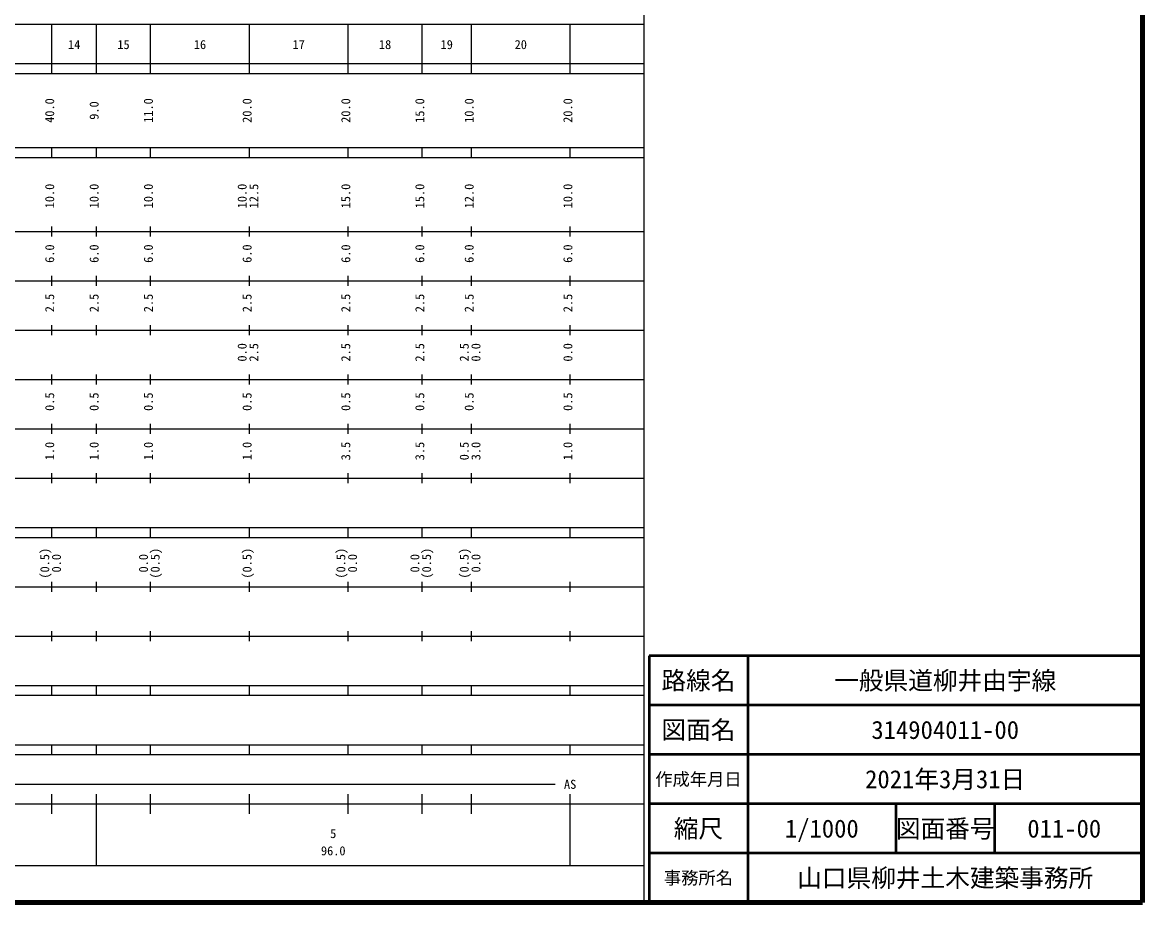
# Model space of a CAD drawing. Units: millimetres on the paper, enlarged 1000 times. Extents: x 40000 to 680000, y 20000 to 380000.
# Drawn here: x 453014 to 680000, y 20000 to 198357 of the extents above; entities that cross this region are included whole.
import ezdxf
from ezdxf.enums import TextEntityAlignment as Align

# ---------------------------------------------------------------- set-up
doc = ezdxf.new("R2010")
doc.units = ezdxf.units.MM
doc.header["$LTSCALE"] = 1000
for name, color, linetype, lineweight in [('M-STR-HTXT', 7, 'Continuous', 13), ('M-TTL', 2, 'Continuous', 140), ('M-TTL-BAND', 7, 'Continuous', 25), ('M-TTL-FRAM', 2, 'Continuous', 50), ('M-TTL-LINE', 7, 'Continuous', 50)]:
    doc.layers.add(name, color=color, linetype=linetype, lineweight=lineweight)
doc.layers.add('M-TTL-TXT', color=7, linetype='Continuous')
doc.styles.add('ＭＳ ゴシック', font='')
doc.styles.get('ＭＳ ゴシック').set_extended_font_data('MS Gothic')

msp = doc.modelspace()

# ---------------------------------------------------------------- linework, layer by layer
at = {"layer": 'M-TTL'}
for p, q in [((680000, 20000), (680000, 380000)), ((40000, 20000), (680000, 20000))]:
    msp.add_line(p, q, dxfattribs=at)
at = {"layer": 'M-TTL-BAND'}
for p, q in [((579000, 20000), (579000, 370000)), ((68000, 198000), (579000, 198000)), ((459000, 188000), (459000, 198000)), ((468000, 188000), (468000, 198000)), ((479000, 188000), (479000, 198000)), ((499000, 188000), (499000, 198000)), ((519000, 188000), (519000, 198000)), ((534000, 188000), (534000, 198000)), ((544000, 188000), (544000, 198000)), ((564000, 188000), (564000, 198000)), ((40000, 190000), (579000, 190000)), ((40000, 188000), (579000, 188000)), ((40000, 173000), (579000, 173000)), ((459000, 171000), (459000, 173000)), ((468000, 171000), (468000, 173000)), ((479000, 171000), (479000, 173000)), ((499000, 171000), (499000, 173000)), ((519000, 171000), (519000, 173000)), ((534000, 171000), (534000, 173000)), ((544000, 171000), (544000, 173000)), ((564000, 171000), (564000, 173000)), ((40000, 171000), (579000, 171000)), ((459000, 155000), (459000, 157000)), ((468000, 155000), (468000, 157000)), ((479000, 155000), (479000, 157000)), ((499000, 155000), (499000, 157000)), ((519000, 155000), (519000, 157000)), ((534000, 155000), (534000, 157000)), ((544000, 155000), (544000, 157000)), ((564000, 155000), (564000, 157000)), ((40000, 156000), (579000, 156000)), ((46000, 146000), (579000, 146000)), ((459000, 145000), (459000, 147000)), ((468000, 145000), (468000, 147000)), ((479000, 145000), (479000, 147000)), ((499000, 145000), (499000, 147000)), ((519000, 145000), (519000, 147000)), ((534000, 145000), (534000, 147000)), ((544000, 145000), (544000, 147000)), ((564000, 145000), (564000, 147000)), ((459000, 135000), (459000, 137000)), ((468000, 135000), (468000, 137000)), ((479000, 135000), (479000, 137000)), ((499000, 135000), (499000, 137000)), ((519000, 135000), (519000, 137000)), ((534000, 135000), (534000, 137000)), ((544000, 135000), (544000, 137000)), ((564000, 135000), (564000, 137000)), ((52000, 136000), (579000, 136000)), ((46000, 126000), (579000, 126000)), ((459000, 125000), (459000, 127000)), ((468000, 125000), (468000, 127000)), ((479000, 125000), (479000, 127000)), ((499000, 125000), (499000, 127000)), ((519000, 125000), (519000, 127000)), ((534000, 125000), (534000, 127000)), ((544000, 125000), (544000, 127000)), ((564000, 125000), (564000, 127000)), ((52000, 116000), (579000, 116000)), ((459000, 115000), (459000, 117000)), ((468000, 115000), (468000, 117000)), ((479000, 115000), (479000, 117000)), ((499000, 115000), (499000, 117000)), ((519000, 115000), (519000, 117000)), ((534000, 115000), (534000, 117000)), ((544000, 115000), (544000, 117000)), ((564000, 115000), (564000, 117000)), ((459000, 105000), (459000, 107000)), ((468000, 105000), (468000, 107000)), ((479000, 105000), (479000, 107000)), ((499000, 105000), (499000, 107000)), ((519000, 105000), (519000, 107000)), ((534000, 105000), (534000, 107000)), ((544000, 105000), (544000, 107000)), ((564000, 105000), (564000, 107000)), ((46000, 106000), (579000, 106000)), ((40000, 96000), (579000, 96000)), ((459000, 94000), (459000, 96000)), ((468000, 94000), (468000, 96000)), ((479000, 94000), (479000, 96000)), ((499000, 94000), (499000, 96000)), ((519000, 94000), (519000, 96000)), ((534000, 94000), (534000, 96000)), ((544000, 94000), (544000, 96000)), ((564000, 94000), (564000, 96000)), ((40000, 94000), (579000, 94000)), ((49000, 84000), (579000, 84000)), ((459000, 83000), (459000, 85000)), ((468000, 83000), (468000, 85000)), ((479000, 83000), (479000, 85000)), ((499000, 83000), (499000, 85000)), ((519000, 83000), (519000, 85000)), ((534000, 83000), (534000, 85000)), ((544000, 83000), (544000, 85000)), ((564000, 83000), (564000, 85000)), ((459000, 73000), (459000, 75000)), ((468000, 73000), (468000, 75000)), ((479000, 73000), (479000, 75000)), ((499000, 73000), (499000, 75000)), ((519000, 73000), (519000, 75000)), ((534000, 73000), (534000, 75000)), ((544000, 73000), (544000, 75000)), ((564000, 73000), (564000, 75000)), ((40000, 74000), (579000, 74000)), ((40000, 64000), (579000, 64000)), ((459000, 62000), (459000, 64000)), ((468000, 62000), (468000, 64000)), ((479000, 62000), (479000, 64000)), ((499000, 62000), (499000, 64000)), ((519000, 62000), (519000, 64000)), ((534000, 62000), (534000, 64000)), ((544000, 62000), (544000, 64000)), ((564000, 62000), (564000, 64000)), ((40000, 62000), (579000, 62000)), ((40000, 52000), (579000, 52000)), ((40000, 50000), (579000, 50000)), ((459000, 50000), (459000, 52000)), ((468000, 50000), (468000, 52000)), ((479000, 50000), (479000, 52000)), ((499000, 50000), (499000, 52000)), ((519000, 50000), (519000, 52000)), ((534000, 50000), (534000, 52000)), ((544000, 50000), (544000, 52000)), ((564000, 50000), (564000, 52000)), ((71000, 44000), (561000, 44000)), ((459000, 38000), (459000, 42000)), ((468000, 27500), (468000, 42000)), ((479000, 38000), (479000, 42000)), ((499000, 38000), (499000, 42000)), ((519000, 38000), (519000, 42000)), ((534000, 38000), (534000, 42000)), ((544000, 38000), (544000, 42000)), ((564000, 27500), (564000, 42000)), ((40000, 40000), (579000, 40000)), ((68000, 27500), (579000, 27500))]:
    msp.add_line(p, q, dxfattribs=at)
at = {"layer": 'M-TTL-FRAM'}
for p, q in [((680000, 70000), (580000, 70000)), ((580000, 70000), (580000, 20000))]:
    msp.add_line(p, q, dxfattribs=at)
at = {"layer": 'M-TTL-LINE'}
for p, q in [((600000, 70000), (600000, 20000)), ((680000, 60000), (580000, 60000)), ((680000, 50000), (580000, 50000)), ((680000, 40000), (580000, 40000)), ((630000, 40000), (630000, 30000)), ((650000, 40000), (650000, 30000)), ((680000, 30000), (580000, 30000))]:
    msp.add_line(p, q, dxfattribs=at)

# ---------------------------------------------------------------- texts
at = {"layer": 'M-STR-HTXT', "style": 'ＭＳ ゴシック'}
for s, p in [('一般県道柳井由宇線', (640000, 65000)), ('314904011-00', (640000, 55000)), ('2021年3月31日', (640000, 45000)), ('1/1000', (615000, 35000)), ('011-00', (664125, 35000)), ('山口県柳井土木建築事務所', (640000, 25000))]:
    msp.add_text(s, height=3666, dxfattribs=at).set_placement(p, align=Align.MIDDLE_CENTER)
at = {"layer": 'M-TTL-BAND', "style": 'ＭＳ ゴシック'}
for s, p in [('14', (463500, 192405)), ('15', (473500, 192405)), ('16', (489000, 192405)), ('17', (509000, 192405)), ('18', (526500, 192405)), ('19', (539000, 192405)), ('20', (554000, 192405)), ('AS', (564000, 42500)), ('5', (516000, 32523)), ('96.0', (516000, 29033))]:
    msp.add_text(s, height=1833, dxfattribs=at).set_placement(p, align=Align.BOTTOM_CENTER)
for s, p in [('40.0', (460000, 180500)), ('9.0', (469000, 180500)), ('11.0', (480000, 180500)), ('20.0', (500000, 180500)), ('20.0', (520000, 180500)), ('15.0', (535000, 180500)), ('10.0', (545000, 180500)), ('20.0', (565000, 180500)), ('10.0', (460000, 163174)), ('10.0', (469000, 163174)), ('10.0', (480000, 163174)), ('10.0', (499000, 163174)), ('12.5', (501370, 163174)), ('15.0', (520000, 163174)), ('15.0', (535000, 163174)), ('12.0', (545000, 163174)), ('10.0', (565000, 163174)), ('6.0', (460000, 151500)), ('6.0', (469000, 151500)), ('6.0', (480000, 151500)), ('6.0', (500000, 151500)), ('6.0', (520000, 151500)), ('6.0', (535000, 151500)), ('6.0', (545000, 151500)), ('6.0', (565000, 151500)), ('2.5', (460000, 141500)), ('2.5', (469000, 141500)), ('2.5', (480000, 141500)), ('2.5', (500000, 141500)), ('2.5', (520000, 141500)), ('2.5', (535000, 141500)), ('2.5', (545000, 141500)), ('2.5', (565000, 141500)), ('0.0', (499000, 131500)), ('2.5', (501370, 131500)), ('2.5', (520000, 131500)), ('2.5', (535000, 131500)), ('2.5', (544000, 131500)), ('0.0', (546370, 131500)), ('0.0', (565000, 131500)), ('0.5', (460000, 121500)), ('0.5', (469000, 121500)), ('0.5', (480000, 121500)), ('0.5', (500000, 121500)), ('0.5', (520000, 121500)), ('0.5', (535000, 121500)), ('0.5', (545000, 121500)), ('0.5', (565000, 121500)), ('1.0', (460000, 111500)), ('1.0', (469000, 111500)), ('1.0', (480000, 111500)), ('1.0', (500000, 111500)), ('3.5', (520000, 111500)), ('3.5', (535000, 111500)), ('0.5', (544000, 111500)), ('3.0', (546370, 111500)), ('1.0', (565000, 111500)), ('(0.5)', (459000, 88764)), ('(0.5)', (481370, 88764)), ('(0.5)', (500000, 88764)), ('(0.5)', (519000, 88764)), ('(0.5)', (536370, 88764)), ('(0.5)', (544000, 88764)), ('0.0', (461370, 88764)), ('0.0', (479000, 88764)), ('0.0', (521370, 88764)), ('0.0', (534000, 88764)), ('0.0', (546370, 88764))]:
    msp.add_text(s, height=1833, rotation=90, dxfattribs=at).set_placement(p, align=Align.BOTTOM_CENTER)
at = {"layer": 'M-TTL-TXT', "style": 'ＭＳ ゴシック'}
for s, height, p in [('路線名', 3666, (590000, 65000)), ('路線名', 3666, (590000, 65000)), ('図面名', 3666, (590000, 55000)), ('図面名', 3666, (590000, 55000)), ('作成年月日', 2566, (590000, 45000)), ('作成年月日', 2566, (590000, 45000)), ('縮尺', 3666, (590000, 35000)), ('縮尺', 3666, (590000, 35000)), ('図面番号', 3666, (640000, 35000)), ('図面番号', 3666, (640000, 35000)), ('事務所名', 2566, (590000, 25000)), ('事務所名', 2566, (590000, 25000))]:
    msp.add_text(s, height=height, dxfattribs=at).set_placement(p, align=Align.MIDDLE_CENTER)

doc.saveas('drawing.dxf')
